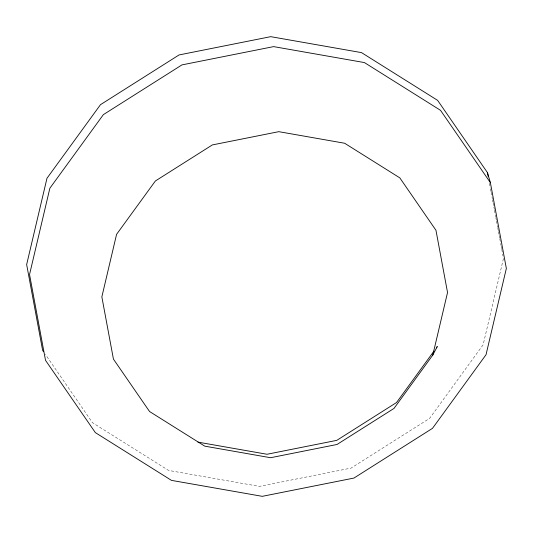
<?xml version="1.0" encoding="UTF-8"?>
<svg xmlns="http://www.w3.org/2000/svg" width="533" height="533" viewBox="0 0 533 533"><rect width="100%" height="100%" fill="white"/><g stroke="black" fill="none" stroke-linecap="round" stroke-linejoin="round"><path stroke-width="0.4" stroke-dasharray="2.67 2" d="M503.458 258.492L483.138 344.771L429.618 418.378L351.047 468.107L259.384 486.382L168.581 470.432L92.469 422.669L45.445 354.472M489.461 183.299L490.373 188.202M490.527 189.015L490.98 191.467M491.133 192.286L492.352 198.822M492.505 199.642L492.958 202.094M493.112 202.913L493.718 206.178M493.871 206.997L494.331 209.449M494.477 210.269L495.697 216.804M495.85 217.624L496.31 220.076M496.456 220.895L497.675 227.431M497.829 228.251L498.282 230.702M498.435 231.515L499.048 234.786M499.194 235.606L499.654 238.058M499.807 238.877L501.02 245.413M501.173 246.233L501.633 248.684M501.786 249.497L502.999 256.04"/><path stroke-width="0.8" d="M432.809 355.051L447.54 292.497L435.954 230.276L399.823 177.869L344.638 143.244L278.806 131.671L212.347 144.923L155.383 180.98L116.58 234.34L101.85 296.894L113.436 359.115L149.566 411.529L204.752 446.154L270.584 457.72L337.043 444.469L394.007 408.418L432.809 355.051L437.293 346.51L436.32 347.842M433.895 351.174L396.565 402.515L336.776 440.358L267.026 454.263L197.93 442.124M490.373 182.619L440.531 110.331L364.419 62.568L273.616 46.618L181.953 64.893L103.382 114.622L49.862 188.229L29.542 274.508L45.518 360.328L95.36 432.623L171.473 480.38L262.276 496.336L353.939 478.061L432.51 428.332L486.029 354.725L506.35 268.439L490.373 182.619L487.482 172.672L437.64 100.377L361.527 52.62L270.724 36.664L179.061 54.939L100.49 104.668L46.971 178.275L26.65 264.561L42.627 350.381L43.566 351.74M487.482 172.672L488.241 176.756"/></g></svg>
